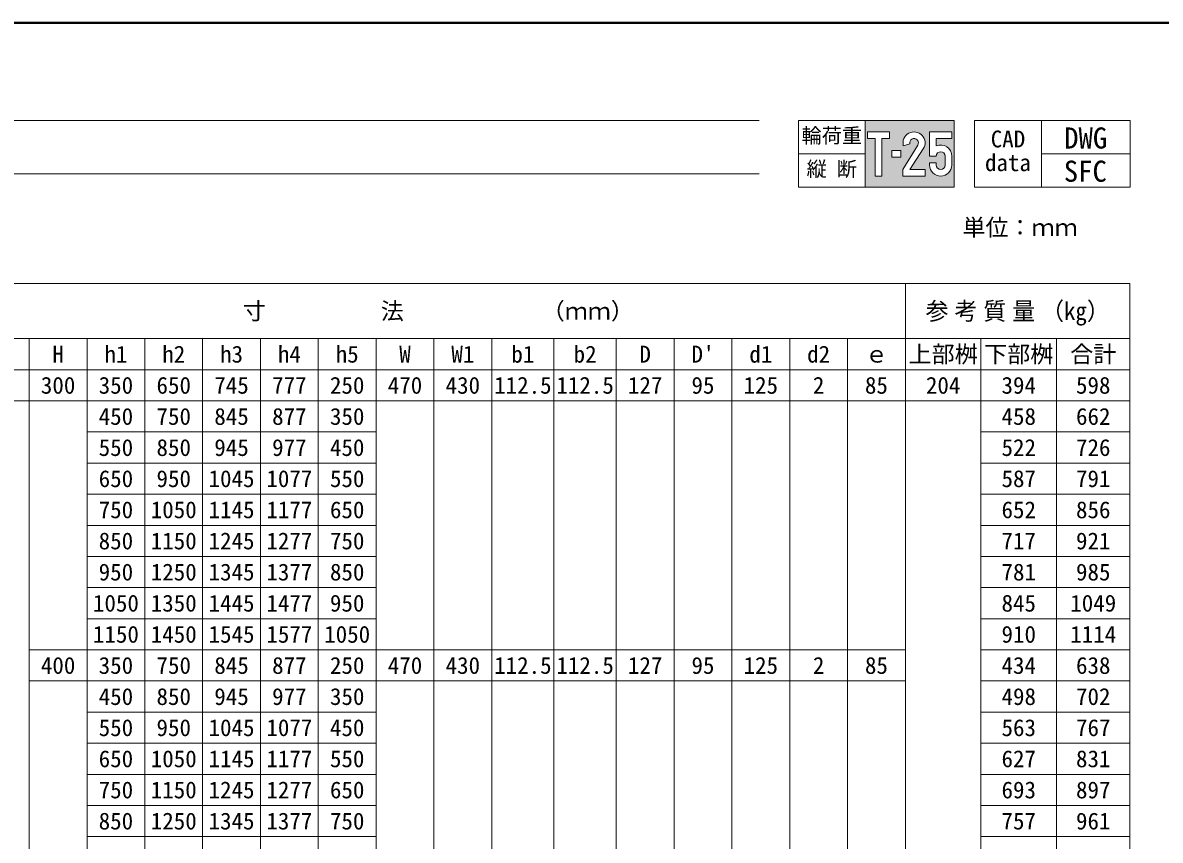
# Model space of a CAD drawing. Units: millimetres at full size; details may follow other scales. Extents: x 50430 to 101606, y 69050 to 91573.
# Drawn here: x 84042 to 86600, y 80953 to 82791 of the extents above; entities that cross this region are included whole.
import ezdxf
from ezdxf.enums import TextEntityAlignment as Align

# ---------------------------------------------------------------- set-up
doc = ezdxf.new("R2010")
doc.units = ezdxf.units.MM
doc.header["$LTSCALE"] = 50
for name, color, linetype, lineweight in [('DEFPOINTS_2', 8, 'Continuous', 13), ('図枠', 7, 'Continuous', 5), ('寸法線', 7, 'Continuous', 13), ('枠', 7, 'Continuous', 5)]:
    doc.layers.add(name, color=color, linetype=linetype, lineweight=lineweight)
doc.styles.add('ＭＳ ゴシック', font='')
doc.styles.add('ＭＳ Ｐゴシック', font='')
doc.styles.get('ＭＳ ゴシック').set_extended_font_data('MS Gothic')
doc.styles.get('ＭＳ Ｐゴシック').set_extended_font_data('MS PGothic')

msp = doc.modelspace()

# ---------------------------------------------------------------- hatches: boundary and pattern name
at = {"layer": '枠'}
h = msp.add_hatch(color=256, dxfattribs=at)
h.paths.add_polyline_path([(86136.21, 82421.08), (86136.21, 82571.08), (85936.21, 82571.08), (85936.21, 82421.08)])
h.paths.add_polyline_path([(85973.71, 82446.08), (85958.71, 82446.08), (85958.71, 82531.08), (85941.21, 82531.08), (85941.21, 82546.08), (85991.21, 82546.08), (85991.21, 82531.08), (85973.71, 82531.08)], flags=16)
h.paths.add_polyline_path([(86021.21, 82461.08), (86054.55, 82515.57, 0.53298), (86047.73, 82530.43, 0.53298), (86036.55, 82518.49), (86022.06, 82514.61, -0.5398), (86050.14, 82545.23, -0.5398), (86067.06, 82507.29), (86036.51, 82461.08), (86071.21, 82461.08), (86071.21, 82446.08), (86021.21, 82446.08)], flags=16)
h.paths.add_polyline_path([(85996.21, 82488.58), (85996.21, 82503.58), (86016.21, 82503.58), (86016.21, 82488.58)], flags=16)
h.paths.add_polyline_path([(86081.21, 82471.08), (86081.21, 82476.08), (86096.21, 82476.08), (86096.21, 82471.08, 1), (86116.21, 82471.08), (86116.21, 82491.08, 1), (86096.21, 82491.08), (86081.21, 82491.08), (86081.21, 82546.08), (86131.21, 82546.08), (86131.21, 82531.08), (86096.21, 82531.08), (86096.21, 82514, -0.54057), (86131.21, 82491.08), (86131.21, 82471.08, -1)], flags=16)

# ---------------------------------------------------------------- linework, layer by layer
at = {"layer": 'DEFPOINTS_2', "lineweight": 0}
for p, q in [((83926.62, 81940.74), (84186.62, 81940.74)), ((84836.62, 81940.74), (86196.62, 81940.74)), ((84056.62, 81310.74), (84186.62, 81310.74)), ((84836.62, 81310.74), (86026.62, 81310.74))]:
    msp.add_line(p, q, dxfattribs=at)
at = {"layer": '図枠', "lineweight": 40}
msp.add_line((79032.44, 82791.08), (86832.44, 82791.08), dxfattribs=at)
at = {"layer": '図枠', "lineweight": 13}
for p, q in [((79332.44, 82571.08), (85697.77, 82571.08)), ((79332.44, 82451.08), (85697.77, 82451.08))]:
    msp.add_line(p, q, dxfattribs=at)
at = {"layer": '寸法線'}
for p, q in [((83491.62, 82204.56), (86531.62, 82204.56)), ((86026.62, 82204.56), (86026.62, 82010.74)), ((86531.62, 82204.56), (86531.62, 82010.74)), ((83491.62, 82080.74), (86531.62, 82080.74)), ((84056.62, 82080.74), (84056.62, 82010.74)), ((84186.62, 82080.74), (84186.62, 82010.74)), ((84316.62, 82080.74), (84316.62, 82010.74)), ((84446.62, 82080.74), (84446.62, 82010.74)), ((84576.62, 82080.74), (84576.62, 82010.74)), ((84706.62, 82080.74), (84706.62, 82010.74)), ((84836.62, 82080.74), (84836.62, 82010.74)), ((84966.62, 82080.74), (84966.62, 82010.74)), ((85096.62, 82080.74), (85096.62, 82010.74)), ((85236.62, 82080.74), (85236.62, 82010.74)), ((85376.62, 82080.74), (85376.62, 82010.74)), ((85506.62, 82080.74), (85506.62, 82010.74)), ((85636.62, 82080.74), (85636.62, 82010.74)), ((85766.62, 82080.74), (85766.62, 82010.74)), ((85896.62, 82080.74), (85896.62, 82010.74)), ((86196.62, 82080.74), (86196.62, 82010.74)), ((86366.62, 82080.74), (86366.62, 82010.74)), ((83491.62, 82010.74), (86531.62, 82010.74)), ((84056.62, 82010.74), (84056.62, 81940.74)), ((84186.62, 82010.74), (84186.62, 81870.74)), ((84316.62, 82010.74), (84316.62, 81380.74)), ((84446.62, 82010.74), (84446.62, 81380.74)), ((84576.62, 82010.74), (84576.62, 78720.74)), ((84706.62, 82010.74), (84706.62, 78720.74)), ((84836.62, 82010.74), (84836.62, 78720.74)), ((84966.62, 82010.74), (84966.62, 78720.74)), ((85096.62, 82010.74), (85096.62, 78720.74)), ((85236.62, 82010.74), (85236.62, 78720.74)), ((85376.62, 82010.74), (85376.62, 80750.74)), ((85506.62, 82010.74), (85506.62, 78720.74)), ((85636.62, 82010.74), (85636.62, 78720.74)), ((85766.62, 82010.74), (85766.62, 78720.74)), ((85896.62, 82010.74), (85896.62, 80750.74)), ((86026.62, 82010.74), (86026.62, 78720.74)), ((86196.62, 82010.74), (86196.62, 78720.74)), ((86366.62, 82010.74), (86366.62, 78720.74)), ((86531.62, 82010.74), (86531.62, 78720.74)), ((84056.62, 81940.74), (84056.62, 78720.74)), ((84186.62, 81940.74), (84836.62, 81940.74)), ((86196.62, 81940.74), (86531.62, 81940.74)), ((84186.62, 81870.74), (84706.62, 81870.74)), ((84186.62, 81870.74), (84186.62, 81380.74)), ((84706.62, 81870.74), (84836.62, 81870.74)), ((86196.62, 81870.74), (86531.62, 81870.74)), ((84186.62, 81800.74), (84706.62, 81800.74)), ((84706.62, 81800.74), (84836.62, 81800.74)), ((86196.62, 81800.74), (86531.62, 81800.74)), ((84186.62, 81730.74), (84706.62, 81730.74)), ((84706.62, 81730.74), (84836.62, 81730.74)), ((86196.62, 81730.74), (86531.62, 81730.74)), ((84186.62, 81660.74), (84706.62, 81660.74)), ((84706.62, 81660.74), (84836.62, 81660.74)), ((86196.62, 81660.74), (86531.62, 81660.74)), ((84186.62, 81590.74), (84706.62, 81590.74)), ((84706.62, 81590.74), (84836.62, 81590.74)), ((86196.62, 81590.74), (86531.62, 81590.74)), ((84186.62, 81520.74), (84706.62, 81520.74)), ((84706.62, 81520.74), (84836.62, 81520.74)), ((86196.62, 81520.74), (86531.62, 81520.74)), ((84186.62, 81450.74), (84706.62, 81450.74)), ((84706.62, 81450.74), (84836.62, 81450.74)), ((86196.62, 81450.74), (86531.62, 81450.74)), ((84056.62, 81380.74), (86026.62, 81380.74)), ((84186.62, 81380.74), (84186.62, 81240.74)), ((84316.62, 81380.74), (84316.62, 78720.74)), ((84446.62, 81380.74), (84446.62, 78720.74)), ((86196.62, 81380.74), (86531.62, 81380.74)), ((84186.62, 81310.74), (84316.62, 81310.74)), ((84316.62, 81310.74), (84446.62, 81310.74)), ((84446.62, 81310.74), (84836.62, 81310.74)), ((86196.62, 81310.74), (86531.62, 81310.74)), ((84186.62, 81240.74), (84316.62, 81240.74)), ((84186.62, 81240.74), (84186.62, 80820.74)), ((84316.62, 81240.74), (84446.62, 81240.74)), ((84446.62, 81240.74), (84706.62, 81240.74)), ((84706.62, 81240.74), (84836.62, 81240.74)), ((86196.62, 81240.74), (86531.62, 81240.74)), ((84186.62, 81170.74), (84316.62, 81170.74)), ((84316.62, 81170.74), (84446.62, 81170.74)), ((84446.62, 81170.74), (84706.62, 81170.74)), ((84706.62, 81170.74), (84836.62, 81170.74)), ((86196.62, 81170.74), (86531.62, 81170.74)), ((84186.62, 81100.74), (84316.62, 81100.74)), ((84316.62, 81100.74), (84446.62, 81100.74)), ((84446.62, 81100.74), (84706.62, 81100.74)), ((84706.62, 81100.74), (84836.62, 81100.74)), ((86196.62, 81100.74), (86531.62, 81100.74)), ((84186.62, 81030.74), (84316.62, 81030.74)), ((84316.62, 81030.74), (84446.62, 81030.74)), ((84446.62, 81030.74), (84706.62, 81030.74)), ((84706.62, 81030.74), (84836.62, 81030.74)), ((86196.62, 81030.74), (86531.62, 81030.74)), ((84186.62, 80960.74), (84316.62, 80960.74)), ((84316.62, 80960.74), (84446.62, 80960.74)), ((84446.62, 80960.74), (84706.62, 80960.74)), ((84706.62, 80960.74), (84836.62, 80960.74)), ((86196.62, 80960.74), (86531.62, 80960.74))]:
    msp.add_line(p, q, dxfattribs=at)
at = {"layer": '枠', "lineweight": 20}
for p, q in [((85786.21, 82571.08), (85786.21, 82421.08)), ((85786.21, 82571.08), (86136.21, 82571.08)), ((85936.21, 82571.08), (85936.21, 82421.08)), ((86136.21, 82571.08), (86136.21, 82421.08)), ((86182.44, 82571.08), (86182.44, 82421.08)), ((86182.44, 82571.08), (86532.44, 82571.08)), ((86332.44, 82571.08), (86332.44, 82421.08)), ((86532.44, 82571.08), (86532.44, 82421.08)), ((85786.21, 82496.08), (85936.21, 82496.08)), ((86332.44, 82496.08), (86532.44, 82496.08)), ((85786.21, 82421.08), (86136.21, 82421.08)), ((86182.44, 82421.08), (86532.44, 82421.08))]:
    msp.add_line(p, q, dxfattribs=at)
at = {"layer": '枠'}
for p, q in [((86022.06, 82514.61), (86036.55, 82518.49)), ((86116.21, 82471.08), (86116.21, 82491.08)), ((86131.21, 82491.08), (86131.21, 82471.08)), ((86096.21, 82476.08), (86096.21, 82471.08))]:
    msp.add_line(p, q, dxfattribs=at)
for points in [[(85958.71, 82446.08), (85958.71, 82531.08), (85941.21, 82531.08), (85941.21, 82546.08), (85991.21, 82546.08), (85991.21, 82531.08), (85973.71, 82531.08), (85973.71, 82446.08)], [(85996.21, 82503.58), (86016.21, 82503.58), (86016.21, 82488.58), (85996.21, 82488.58)]]:
    msp.add_lwpolyline(points, close=True, dxfattribs=at)
for points in [[(86096.21, 82491.08), (86081.21, 82491.08), (86081.21, 82546.08), (86131.21, 82546.08), (86131.21, 82531.08), (86096.21, 82531.08), (86096.21, 82514)], [(86054.55, 82515.57), (86021.21, 82461.08), (86021.21, 82446.08), (86071.21, 82446.08), (86071.21, 82461.08), (86036.51, 82461.08), (86067.06, 82507.29)], [(86081.21, 82471.08), (86081.21, 82476.08), (86096.21, 82476.08)]]:
    msp.add_lwpolyline(points, dxfattribs=at)
for centre, radius, start, end in [((86046.15, 82520.71), 24.85, 327.32155, 194.20268), ((86046.15, 82520.71), 9.85, 328.53575, 192.98848), ((86106.21, 82491.08), 25, 0, 113.57818), ((86106.21, 82491.08), 10, 0, 180), ((86106.21, 82471.08), 25, 180, 0), ((86106.21, 82471.08), 10, 180, 0)]:
    msp.add_arc(centre, radius, start, end, dxfattribs=at)

# ---------------------------------------------------------------- texts
at = {"layer": '図枠', "style": 'ＭＳ ゴシック'}
msp.add_text('単位：ｍｍ', height=37.98, dxfattribs=at).set_placement((86284.62, 82330.75), align=Align.MIDDLE_CENTER)
at = {"layer": '寸法線', "style": 'ＭＳ ゴシック'}
for s, p in [('寸          法            （ｍｍ）', (84976.62, 82142.65)), ('H', (84121.62, 82045.74)), ('h1', (84251.62, 82045.74)), ('h2', (84381.62, 82045.74)), ('h3', (84511.62, 82045.74)), ('h4', (84641.62, 82045.74)), ('h5', (84771.62, 82045.74)), ('W', (84901.62, 82045.74)), ('W1', (85031.62, 82045.74)), ('b1', (85166.62, 82045.74)), ('b2', (85306.62, 82045.74)), ('D', (85441.62, 82045.74)), ("D'", (85571.62, 82045.74)), ('d1', (85701.62, 82045.74)), ('d2', (85831.62, 82045.74)), ('ｅ', (85961.62, 82045.74)), ('上部桝', (86111.62, 82045.74)), ('下部桝', (86281.62, 82045.74)), ('合計', (86449.12, 82045.74)), ('300', (84121.62, 81975.74)), ('350', (84251.62, 81975.74)), ('650', (84381.62, 81975.74)), ('745', (84511.62, 81975.74)), ('777', (84641.62, 81975.74)), ('250', (84771.62, 81975.74)), ('470', (84901.62, 81975.74)), ('430', (85031.62, 81975.74)), ('112.5', (85166.62, 81975.74)), ('112.5', (85306.62, 81975.74)), ('127', (85441.62, 81975.74)), ('95', (85571.62, 81975.74)), ('125', (85701.62, 81975.74)), ('2', (85831.62, 81975.74)), ('85', (85961.62, 81975.74)), ('204', (86111.62, 81975.74)), ('394', (86281.62, 81975.74)), ('598', (86449.12, 81975.74)), ('450', (84251.62, 81905.74)), ('750', (84381.62, 81905.74)), ('845', (84511.62, 81905.74)), ('877', (84641.62, 81905.74)), ('350', (84771.62, 81905.74)), ('458', (86281.62, 81905.74)), ('662', (86449.12, 81905.74)), ('550', (84251.62, 81835.74)), ('850', (84381.62, 81835.74)), ('945', (84511.62, 81835.74)), ('977', (84641.62, 81835.74)), ('450', (84771.62, 81835.74)), ('522', (86281.62, 81835.74)), ('726', (86449.12, 81835.74)), ('650', (84251.62, 81765.74)), ('950', (84381.62, 81765.74)), ('1045', (84511.62, 81765.74)), ('1077', (84641.62, 81765.74)), ('550', (84771.62, 81765.74)), ('587', (86281.62, 81765.74)), ('791', (86449.12, 81765.74)), ('750', (84251.62, 81695.74)), ('1050', (84381.62, 81695.74)), ('1145', (84511.62, 81695.74)), ('1177', (84641.62, 81695.74)), ('650', (84771.62, 81695.74)), ('652', (86281.62, 81695.74)), ('856', (86449.12, 81695.74)), ('850', (84251.62, 81625.74)), ('1150', (84381.62, 81625.74)), ('1245', (84511.62, 81625.74)), ('1277', (84641.62, 81625.74)), ('750', (84771.62, 81625.74)), ('717', (86281.62, 81625.74)), ('921', (86449.12, 81625.74)), ('950', (84251.62, 81555.74)), ('1250', (84381.62, 81555.74)), ('1345', (84511.62, 81555.74)), ('1377', (84641.62, 81555.74)), ('850', (84771.62, 81555.74)), ('781', (86281.62, 81555.74)), ('985', (86449.12, 81555.74)), ('1050', (84251.62, 81485.74)), ('1350', (84381.62, 81485.74)), ('1445', (84511.62, 81485.74)), ('1477', (84641.62, 81485.74)), ('950', (84771.62, 81485.74)), ('845', (86281.62, 81485.74)), ('1049', (86449.12, 81485.74)), ('1150', (84251.62, 81415.74)), ('1450', (84381.62, 81415.74)), ('1545', (84511.62, 81415.74)), ('1577', (84641.62, 81415.74)), ('1050', (84771.62, 81415.74)), ('910', (86281.62, 81415.74)), ('1114', (86449.12, 81415.74)), ('400', (84121.62, 81345.74)), ('350', (84251.62, 81345.74)), ('750', (84381.62, 81345.74)), ('845', (84511.62, 81345.74)), ('877', (84641.62, 81345.74)), ('250', (84771.62, 81345.74)), ('470', (84901.62, 81345.74)), ('430', (85031.62, 81345.74)), ('112.5', (85166.62, 81345.74)), ('112.5', (85306.62, 81345.74)), ('127', (85441.62, 81345.74)), ('95', (85571.62, 81345.74)), ('125', (85701.62, 81345.74)), ('2', (85831.62, 81345.74)), ('85', (85961.62, 81345.74)), ('434', (86281.62, 81345.74)), ('638', (86449.12, 81345.74)), ('450', (84251.62, 81275.74)), ('850', (84381.62, 81275.74)), ('945', (84511.62, 81275.74)), ('977', (84641.62, 81275.74)), ('350', (84771.62, 81275.74)), ('498', (86281.62, 81275.74)), ('702', (86449.12, 81275.74)), ('550', (84251.62, 81205.74)), ('950', (84381.62, 81205.74)), ('1045', (84511.62, 81205.74)), ('1077', (84641.62, 81205.74)), ('450', (84771.62, 81205.74)), ('563', (86281.62, 81205.74)), ('767', (86449.12, 81205.74)), ('650', (84251.62, 81135.74)), ('1050', (84381.62, 81135.74)), ('550', (84771.62, 81135.74)), ('627', (86281.62, 81135.74)), ('831', (86449.12, 81135.74)), ('1145', (84511.62, 81135.74)), ('1177', (84641.62, 81135.74)), ('750', (84251.62, 81065.74)), ('1150', (84381.62, 81065.74)), ('1245', (84511.62, 81065.74)), ('1277', (84641.62, 81065.74)), ('650', (84771.62, 81065.74)), ('693', (86281.62, 81065.74)), ('897', (86449.12, 81065.74)), ('850', (84251.62, 80995.74)), ('1250', (84381.62, 80995.74)), ('1345', (84511.62, 80995.74)), ('1377', (84641.62, 80995.74)), ('750', (84771.62, 80995.74)), ('757', (86281.62, 80995.74)), ('961', (86449.12, 80995.74))]:
    msp.add_text(s, height=37.98, dxfattribs=at).set_placement(p, align=Align.MIDDLE_CENTER)
at = {"layer": '寸法線', "style": 'ＭＳ Ｐゴシック', "width": 0.95}
msp.add_text('参 考 質 量 （㎏）', height=39.59, dxfattribs=at).set_placement((86279.12, 82142.65), align=Align.MIDDLE_CENTER)
at = {"layer": '枠', "style": 'ＭＳ ゴシック'}
for s, p in [('輪荷重', (85861.21, 82537.29)), ('縦 断', (85861.21, 82462.29))]:
    msp.add_text(s, height=33.23, dxfattribs=at).set_placement(p, align=Align.MIDDLE_CENTER)
for s, p in [('CAD', (86218.59, 82548.65)), ('data', (86205.64, 82495.32))]:
    msp.add_text(s, height=37.98, dxfattribs=at).set_placement(p, align=Align.TOP_LEFT)
for s, p in [('DWG', (86383.71, 82493.93)), ('SFC', (86382.85, 82419.22))]:
    msp.add_text(s, height=47.47, dxfattribs=at).set_placement(p, align=Align.BOTTOM_LEFT)

doc.saveas('drawing.dxf')
